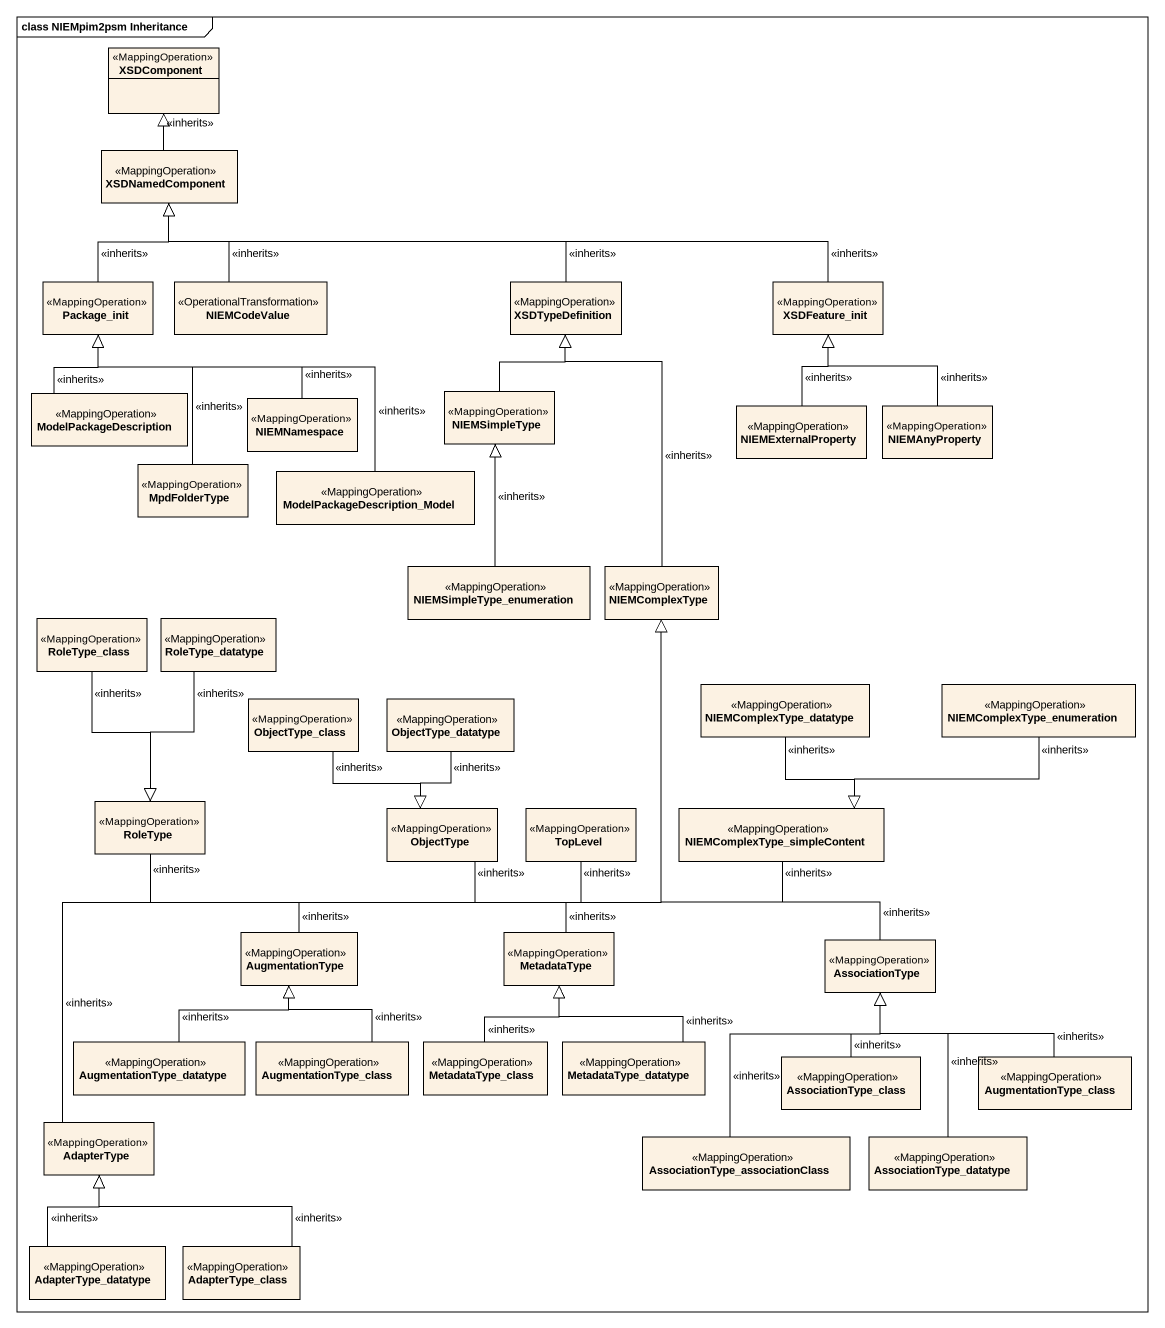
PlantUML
@startuml
mainframe class NIEMpim2psm Inheritance
hide circle
hide empty members
class XSDComponent <<MappingOperation>>
class XSDNamedComponent <<MappingOperation>>
class Package_init <<MappingOperation>>
class NIEMCodeValue <<OperationalTransformation>>
class XSDTypeDefinition <<MappingOperation>>
class XSDFeature_init <<MappingOperation>>
class ModelPackageDescription <<MappingOperation>>
class NIEMNamespace <<MappingOperation>>
class NIEMSimpleType <<MappingOperation>>
class NIEMExternalProperty <<MappingOperation>>
class NIEMAnyProperty <<MappingOperation>>
class MpdFolderType <<MappingOperation>>
class "ModelPackageDescription_Model" as ModelPackageDescription_2 <<MappingOperation>>
class NIEMSimpleType_enumeration <<MappingOperation>>
class NIEMComplexType <<MappingOperation>>
class RoleType_class <<MappingOperation>>
class RoleType_datatype <<MappingOperation>>
class ObjectType_class <<MappingOperation>>
class ObjectType_datatype <<MappingOperation>>
class NIEMComplexType_datatype <<MappingOperation>>
class NIEMComplexType_enumeration <<MappingOperation>>
class RoleType <<MappingOperation>>
class ObjectType <<MappingOperation>>
class TopLevel <<MappingOperation>>
class "NIEMComplexType_simpleContent" as NIEMComplexType_2 <<MappingOperation>>
class AugmentationType <<MappingOperation>>
class MetadataType <<MappingOperation>>
class AssociationType <<MappingOperation>>
class AugmentationType_datatype <<MappingOperation>>
class AugmentationType_class <<MappingOperation>>
class MetadataType_class <<MappingOperation>>
class MetadataType_datatype <<MappingOperation>>
class AssociationType_class <<MappingOperation>>
class "AugmentationType_class" as AugmentationType_class_2 <<MappingOperation>>
class AdapterType <<MappingOperation>>
class "AssociationType_associationClass" as AssociationType_2 <<MappingOperation>>
class AssociationType_datatype <<MappingOperation>>
class AdapterType_datatype <<MappingOperation>>
class AdapterType_class <<MappingOperation>>
XSDNamedComponent -up-|> XSDComponent : <<inherits>>
Package_init -up-|> XSDNamedComponent : <<inherits>>
NIEMCodeValue -up-|> XSDNamedComponent : <<inherits>>
XSDTypeDefinition -left-|> XSDNamedComponent : <<inherits>>
XSDFeature_init -left-|> XSDNamedComponent : <<inherits>>
ModelPackageDescription -up-|> Package_init : <<inherits>>
NIEMNamespace -left-|> Package_init : <<inherits>>
NIEMSimpleType -up-|> XSDTypeDefinition
NIEMExternalProperty -up-|> XSDFeature_init : <<inherits>>
NIEMAnyProperty -up-|> XSDFeature_init : <<inherits>>
MpdFolderType -up-|> Package_init : <<inherits>>
ModelPackageDescription_2 -up-|> Package_init : <<inherits>>
NIEMSimpleType_enumeration -up-|> NIEMSimpleType : <<inherits>>
NIEMComplexType -up-|> XSDTypeDefinition : <<inherits>>
RoleType_class --|> RoleType : <<inherits>>
RoleType_datatype --|> RoleType : <<inherits>>
ObjectType_class --|> ObjectType : <<inherits>>
ObjectType_datatype --|> ObjectType : <<inherits>>
NIEMComplexType_datatype --|> NIEMComplexType_2 : <<inherits>>
NIEMComplexType_enumeration -left-|> NIEMComplexType_2 : <<inherits>>
RoleType -right-|> NIEMComplexType : <<inherits>>
ObjectType -up-|> NIEMComplexType : <<inherits>>
TopLevel -up-|> NIEMComplexType : <<inherits>>
NIEMComplexType_2 -up-|> NIEMComplexType : <<inherits>>
AugmentationType -up-|> NIEMComplexType : <<inherits>>
MetadataType -up-|> NIEMComplexType : <<inherits>>
AssociationType -up-|> NIEMComplexType : <<inherits>>
AugmentationType_datatype -up-|> AugmentationType : <<inherits>>
AugmentationType_class -up-|> AugmentationType : <<inherits>>
MetadataType_class -up-|> MetadataType : <<inherits>>
MetadataType_datatype -up-|> MetadataType : <<inherits>>
AssociationType_class -up-|> AssociationType : <<inherits>>
AugmentationType_class_2 -up-|> AssociationType : <<inherits>>
AdapterType -up-|> NIEMComplexType : <<inherits>>
AssociationType_2 -up-|> AssociationType : <<inherits>>
AssociationType_datatype -up-|> AssociationType : <<inherits>>
AdapterType_datatype -up-|> AdapterType : <<inherits>>
AdapterType_class -up-|> AdapterType : <<inherits>>
@enduml
